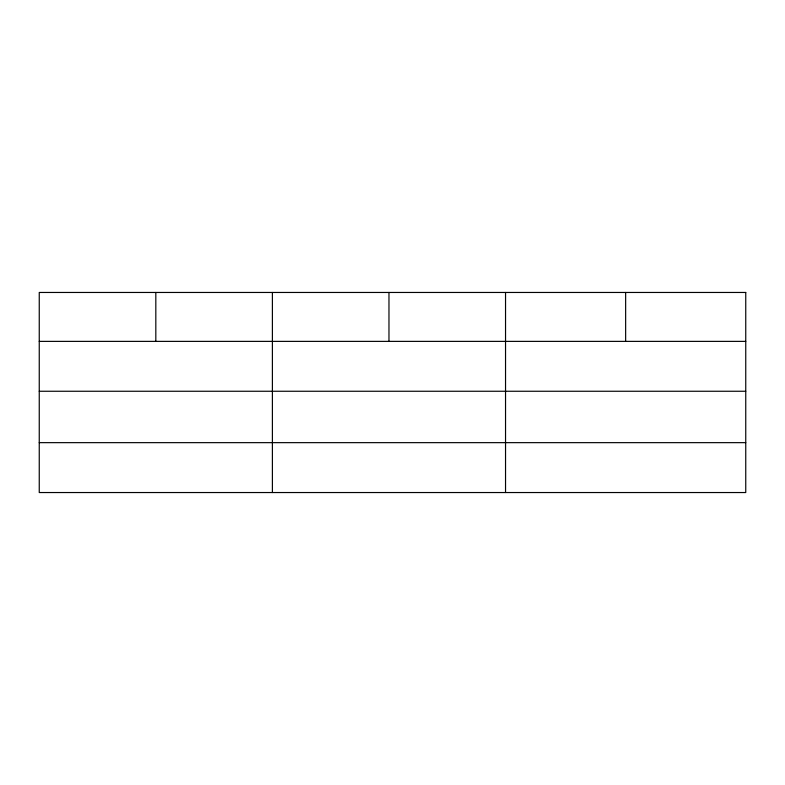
<?xml version="1.0" encoding="UTF-8"?>
<svg xmlns="http://www.w3.org/2000/svg" width="785" height="785" viewBox="0 0 785 785"><rect width="100%" height="100%" fill="white"/><g stroke="black" fill="none" stroke-linecap="round" stroke-linejoin="round"><path stroke-width="1.18" d="M39.25 341.377L745.75 341.377M39.25 391.254L745.75 391.254M39.25 442.652L745.75 442.652M625.645 292.462L625.645 341.377M505.54 292.462L505.54 492.538M388.967 292.462L388.967 341.377M272.395 292.462L272.395 492.538M155.822 292.462L155.822 341.377M745.75 292.462L39.25 292.462L39.25 492.538L745.75 492.538L745.75 292.462"/></g></svg>
